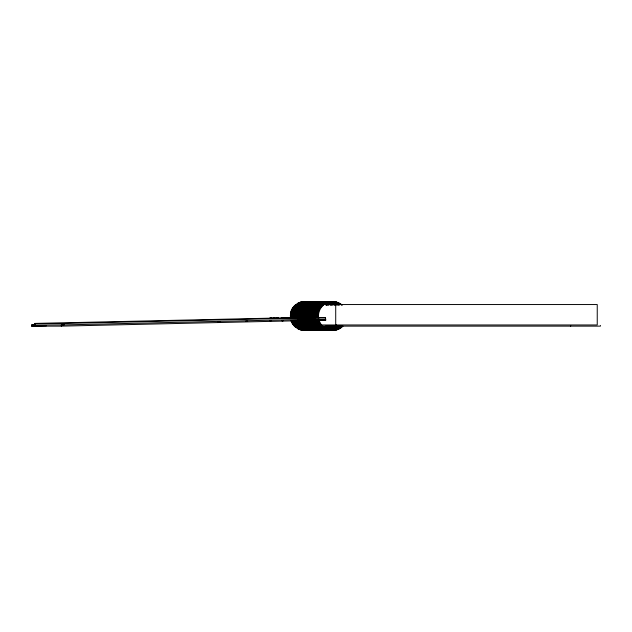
<?xml version="1.0" encoding="UTF-8"?>
<svg xmlns="http://www.w3.org/2000/svg" width="632" height="632" viewBox="0 0 632 632"><rect width="100%" height="100%" fill="white"/><g stroke="black" fill="none" stroke-linecap="round" stroke-linejoin="round"><path stroke-width="0.95" d="M335.971 325.393L335.971 324.967L335.971 326.136M306.228 325.543L306.275 324.967M306.228 325.393L306.259 324.982M299.442 317.596L299.963 317.588L299.292 317.604M302.799 320.227L305.359 320.305M290.041 317.683L289.575 317.714L291.368 317.699M292.837 317.596L293.185 317.604M290.602 317.706L290.854 317.706M292.126 317.706L292.379 317.706M293.856 317.683L293.422 317.714L297.87 317.699M295.476 317.604L296.147 317.588L295.634 317.596M296.242 317.604L296.906 317.588L295.879 317.604M295.934 317.706L297.364 317.714M298.43 317.683L297.964 317.714L299.758 317.699M298.991 317.706L299.244 317.706M309.767 317.635L301.014 317.714L310.731 317.604M302.041 317.706L302.293 317.706M302.799 317.706L303.771 317.683M303.565 317.706L306.062 317.683M294.623 317.683L294.149 317.714L304.371 317.588M306.157 317.604L306.828 317.588L306.307 317.596M305.09 317.706L305.343 317.706M305.849 317.706L316.269 317.62M315.708 317.604L307.278 317.714M308.139 317.706L309.111 317.683M308.906 317.706L312.161 317.683M309.664 317.706L309.917 317.706M310.43 317.706L310.683 317.706M311.955 317.706L319.792 317.588L317.596 317.604M312.714 317.706L312.974 317.706M313.124 317.699L314.452 317.588L313.938 317.596M314.452 317.683L314.009 317.714L315.771 317.699M315.005 317.706L315.257 317.706M317.999 317.596L318.354 317.604M320.29 317.596L319.523 317.604M298.494 320.305L298.059 320.337L299.252 320.305M299.047 320.329L301.03 320.219M300.777 320.305L300.342 320.337L311.963 320.219M303.834 320.305L303.392 320.337L304.592 320.305M306.978 320.227L307.65 320.211L306.615 320.227M305.145 320.329L308.503 320.227M305.912 320.329L306.165 320.329M306.678 320.329L316.529 320.227M307.436 320.329L308.606 320.321M308.203 320.329L316.893 320.227M308.961 320.329L309.727 320.321M311.197 320.219L310.43 320.227M310.699 320.305L310.257 320.337L319.847 320.211L318.054 320.227M311.252 320.329L311.505 320.329M314.507 320.305L314.072 320.337L315.834 320.321M315.06 320.329L315.321 320.329M320.353 320.219L319.579 320.227M287.197 317.699C284.74 317.762 294.243 317.564 291.818 317.596M271.523 318.101L269.722 318.141L274.414 318.046M276.54 317.999L278.388 317.951L273.648 318.046M287.757 317.683L287.284 317.714L289.843 317.699M288.516 317.683L288.081 317.714L298.288 317.62M289.282 317.683L288.974 317.714M292.426 317.604L291.099 317.714L300.05 317.604M291.771 317.699L292.332 317.683M293.098 317.683L292.624 317.714L293.659 317.699M295.381 317.683L295.081 317.714M300.816 317.604L301.227 317.596M297.111 317.699L304.829 317.62M299.955 317.683L299.521 317.714L301.164 317.683M301.488 317.683L300.287 317.714L301.282 317.699M303.099 317.604L303.866 317.604M303.502 317.604L304.624 317.604M307.681 317.604L306.354 317.714L307.381 317.699M309.964 317.604L310.636 317.588L310.122 317.596M310.928 317.62L311.489 317.604M300.69 317.999L302.538 317.951L293.825 318.149L296.685 318.07M311.402 317.683L311.094 317.714M313.978 317.62L314.546 317.604M314.183 317.604L315.305 317.604M313.891 317.699L313.251 317.714L314.246 317.699M315.415 317.699L315.976 317.683M318.56 317.62L319.12 317.604M319.318 317.62L319.879 317.604M270.125 320.756L270.741 320.74M298.786 320.242L299.347 320.227M305.454 320.227L298.13 320.29L300.113 320.227M300.311 320.242L300.872 320.227M282.812 320.74L281.856 320.772L283.357 320.74M303.163 320.227L301.108 320.337L303.629 320.321M303.36 320.242L303.921 320.227M304.126 320.242L304.687 320.227M306.212 320.227L297.727 320.305L298.288 320.321M309.261 320.227L307.381 320.227M309.467 320.242L310.028 320.227M310.225 320.242L310.786 320.227M311.552 320.227L303.068 320.305M294.891 320.74L293.888 320.772L295.428 320.74M300.753 320.622L302.602 320.574L297.862 320.669A14.425 14.37 -90 0 0 302.72 327.447M309.933 320.305L309.498 320.337L310.494 320.321M313.835 320.227L311.781 320.337L312.271 320.329M314.041 320.242L314.602 320.227M314.807 320.242L315.368 320.227M315.565 320.242L316.126 320.227M313.946 320.321L313.275 320.345L314.309 320.321M315.471 320.321L316.032 320.305M317.09 320.242L317.651 320.227M317.857 320.242L318.417 320.227M318.615 320.242L319.176 320.227M319.381 320.242L319.942 320.227M34.76 324.903L34.728 323.442L301.053 317.485M285.727 318.046C269.303 318.449 302.349 317.651 286.486 318.046M34.728 323.442L63.958 323.442L325.417 317.485L325.448 318.947M61.367 326.136L61.344 324.967L325.709 318.947L325.733 320.108L61.367 326.136L31.624 326.136L31.6 324.967L35.542 324.88M31.624 326.136L46.42 325.796M218.064 321.885L220.031 321.838M245.682 321.253L247.649 321.214M309.727 317.62L311.442 317.706M297.625 320.274L298.383 320.258M304.45 320.242L305.09 320.227M291.613 317.706L293.69 317.588M296.645 317.604L298.233 317.699M299.694 317.604L301.322 317.588M304.269 317.604L304.782 317.596M306.56 317.604L308.187 317.588M271.278 320.74L269.983 320.772M300.579 320.321L299.505 320.219M314.246 320.227L316.284 320.219M304.024 317.596L304.585 317.706M314.697 317.596L315.81 317.588M324.019 304.545L597.24 304.545L597.24 324.967L306.481 324.967M303.005 317.485L325.417 317.485M298.865 320.108L300.785 320.108M302.704 320.108L304.624 320.108M306.544 320.108L308.463 320.108M310.383 320.108L312.303 320.108M314.215 320.108L316.134 320.108M318.054 320.108L325.733 320.108M31.6 324.967L63.998 324.903L63.958 323.442M307.184 326.136L312.943 326.136M314.862 326.136L316.782 326.136M321.577 326.136L600.4 326.136L600.376 325.393M570.657 325.543L570.657 326.136M335.718 304.545L335.718 324.967M306.481 306.488L306.481 315.242M306.481 321.08L306.481 323.995M304.845 317.88A14.425 14.37 -90 0 1 320.977 301.693M326.286 303.502A14.425 14.37 -90 0 1 328.577 305.153M329.264 326.199A14.425 14.37 -90 0 1 326.286 328.498M320.977 330.307A14.425 14.37 -90 0 1 305.217 319.737M316.458 301.693A14.425 14.37 -90 0 1 320.211 301.693A14.425 14.37 -90 0 1 324.026 301.693M325.52 303.502A14.425 14.37 -90 0 1 327.084 304.553M328.498 326.199A14.425 14.37 -90 0 1 325.52 328.498M316.458 330.307A14.425 14.37 -90 0 0 320.211 330.307A14.425 14.37 -90 0 0 324.026 330.307M314.618 329.936A14.425 14.37 -90 0 1 311.979 328.94M309.585 327.447A14.425 14.37 -90 0 1 304.45 319.737M304.087 317.88A14.425 14.37 -90 0 1 304.237 313.18M304.45 312.263A14.425 14.37 -90 0 1 309.585 304.553M311.979 303.06A14.425 14.37 -90 0 1 314.618 302.064M316.593 301.693A14.425 14.37 -90 0 1 320.345 301.693M325.654 303.502A14.425 14.37 -90 0 1 327.953 305.153M328.632 326.199A14.425 14.37 -90 0 1 325.654 328.498M320.345 330.307A14.425 14.37 -90 0 1 316.593 330.307M314.752 329.936A14.425 14.37 -90 0 1 304.585 319.737M304.221 317.88A14.425 14.37 -90 0 1 314.752 302.064M327.052 303.502A14.425 14.37 -90 0 1 328.608 304.553M330.023 326.199A14.425 14.37 -90 0 1 327.052 328.498M319.863 330.425A14.425 14.37 -90 0 1 317.983 330.307M316.142 329.936A14.425 14.37 -90 0 1 312.674 328.498M311.11 327.447A14.425 14.37 -90 0 1 305.975 319.737M305.485 316A14.425 14.37 -90 0 1 311.11 304.553M312.674 303.502A14.425 14.37 -90 0 1 316.142 302.064M317.983 301.693A14.425 14.37 -90 0 1 319.863 301.575M305.746 317.88A14.425 14.37 -90 0 1 321.87 301.693M327.178 303.502A14.425 14.37 -90 0 1 328.743 304.553M330.157 326.199A14.425 14.37 -90 0 1 327.178 328.498M321.87 330.307A14.425 14.37 -90 0 1 306.109 319.737M328.664 301.693A14.425 14.37 -90 0 1 339.289 304.553M340.703 326.199A14.425 14.37 -90 0 1 328.664 330.307M326.815 329.936A14.425 14.37 -90 0 1 323.355 328.498M321.791 327.447A14.425 14.37 -90 0 1 316.656 319.737M316.656 312.263A14.425 14.37 -90 0 1 321.791 304.553M323.355 303.502A14.425 14.37 -90 0 1 326.815 302.064M316.419 317.88A14.425 14.37 -90 0 1 339.423 304.553M340.838 326.199A14.425 14.37 -90 0 1 316.79 319.737M315.7 301.693A14.425 14.37 -90 0 1 319.452 301.693M324.761 303.502A14.425 14.37 -90 0 1 326.325 304.553M327.739 326.199A14.425 14.37 -90 0 1 324.761 328.498M319.452 330.307A14.425 14.37 -90 0 1 315.7 330.307M313.851 329.936A14.425 14.37 -90 0 1 311.213 328.94M308.827 327.447A14.425 14.37 -90 0 1 305.122 323.213M304.687 322.383A14.425 14.37 -90 0 1 303.692 319.737M303.32 317.88A14.425 14.37 -90 0 1 304.687 309.617M305.122 308.787A14.425 14.37 -90 0 1 308.827 304.553M311.213 303.06A14.425 14.37 -90 0 1 313.851 302.064M324.895 303.502A14.425 14.37 -90 0 1 327.186 305.153M327.866 326.199A14.425 14.37 -90 0 1 324.895 328.498M313.986 329.936A14.425 14.37 -90 0 1 303.818 319.737M303.455 317.88A14.425 14.37 -90 0 1 313.986 302.064M333.949 304.553A14.425 14.37 -90 0 0 323.323 301.693A14.425 14.37 -90 0 0 319.508 301.693A14.425 14.37 -90 0 0 315.826 301.693A14.425 14.37 -90 0 0 312.018 301.693M335.363 326.199A14.425 14.37 -90 0 1 323.323 330.307A14.425 14.37 -90 0 1 319.508 330.307A14.425 14.37 -90 0 1 315.826 330.307A14.425 14.37 -90 0 1 312.018 330.307M321.483 329.936A14.425 14.37 -90 0 1 318.836 328.94M317.217 328A14.425 14.37 -90 0 1 312.753 323.213M312.311 322.383A14.425 14.37 -90 0 1 311.315 319.737M310.952 317.88A14.425 14.37 -90 0 1 312.311 309.617M312.753 308.787A14.425 14.37 -90 0 1 317.217 304M318.836 303.06A14.425 14.37 -90 0 1 321.483 302.064M323.458 301.693A14.425 14.37 -90 0 1 334.81 305.153M335.497 326.199A14.425 14.37 -90 0 1 323.458 330.307M321.609 329.936A14.425 14.37 -90 0 1 311.45 319.737M311.078 317.88A14.425 14.37 -90 0 1 321.609 302.064M318.575 317.88A14.425 14.37 -90 0 1 342.307 305.153M342.994 326.199A14.425 14.37 -90 0 1 318.947 319.737M312.587 301.693A14.425 14.37 -90 0 0 308.835 301.693A14.425 14.37 -90 0 0 305.019 301.693M312.587 330.307A14.425 14.37 -90 0 1 308.835 330.307A14.425 14.37 -90 0 1 305.019 330.307M306.986 329.936A14.425 14.37 -90 0 1 297.095 320.637M296.455 317.88A14.425 14.37 -90 0 1 306.986 302.064M303.494 301.693A14.425 14.37 -90 0 1 307.247 301.693M307.247 330.307A14.425 14.37 -90 0 1 303.494 330.307M301.654 329.936A14.425 14.37 -90 0 1 298.185 328.498M296.621 327.447A14.425 14.37 -90 0 1 291.755 320.637M291.123 314.12A14.425 14.37 -90 0 1 296.621 304.553M298.185 303.502A14.425 14.37 -90 0 1 301.654 302.064M291.249 317.88A14.425 14.37 -90 0 1 307.381 301.693M307.381 330.307A14.425 14.37 -90 0 1 291.889 320.637M291.881 317.88A14.425 14.37 -90 0 1 308.013 301.693M308.013 330.307A14.425 14.37 -90 0 1 292.521 320.637M324.793 304A14.425 14.37 -90 0 1 326.294 305.153M326.973 326.199A14.425 14.37 -90 0 1 324.793 328M316.814 330.425A14.425 14.37 -90 0 1 314.933 330.307M313.093 329.936A14.425 14.37 -90 0 1 310.446 328.94M309.625 328.498A14.425 14.37 -90 0 1 302.925 319.737M302.562 314.12A14.425 14.37 -90 0 1 309.625 303.502M310.446 303.06A14.425 14.37 -90 0 1 313.093 302.064M314.933 301.693A14.425 14.37 -90 0 1 316.814 301.575M302.688 317.88A14.425 14.37 -90 0 1 318.82 301.693M324.927 304A14.425 14.37 -90 0 1 326.42 305.153M327.107 326.199A14.425 14.37 -90 0 1 324.927 328M318.82 330.307A14.425 14.37 -90 0 1 303.06 319.737M309.554 317.88A14.425 14.37 -90 0 1 325.685 301.693M328.427 302.333A14.425 14.37 -90 0 1 332.558 304.553M333.973 326.199A14.425 14.37 -90 0 1 328.427 329.667M325.685 330.307A14.425 14.37 -90 0 1 309.925 319.737M303.178 329.936A14.425 14.37 -90 0 1 300.532 328.94M298.912 328A14.425 14.37 -90 0 1 293.288 320.637M292.648 317.88A14.425 14.37 -90 0 1 292.798 313.18M293.011 312.263A14.425 14.37 -90 0 1 298.912 304M300.532 303.06A14.425 14.37 -90 0 1 303.178 302.064M305.153 301.693A14.425 14.37 -90 0 1 308.906 301.693M308.906 330.307A14.425 14.37 -90 0 1 305.153 330.307M303.305 329.936A14.425 14.37 -90 0 1 293.414 320.637M292.774 317.88A14.425 14.37 -90 0 1 303.305 302.064M335.474 304.553A14.425 14.37 -90 0 0 324.848 301.693A14.425 14.37 -90 0 0 308.795 317.88M336.888 326.199A14.425 14.37 -90 0 1 324.848 330.307A14.425 14.37 -90 0 1 309.159 319.737M323.007 329.936A14.425 14.37 -90 0 1 319.539 328.498M317.975 327.447A14.425 14.37 -90 0 1 312.84 319.737M312.84 312.263A14.425 14.37 -90 0 1 317.975 304.553M319.539 303.502A14.425 14.37 -90 0 1 323.007 302.064M312.611 317.88A14.425 14.37 -90 0 1 336.335 305.153M337.022 326.199A14.425 14.37 -90 0 1 312.974 319.737M307.31 301.693A14.425 14.37 -90 0 1 311.062 301.693M311.062 330.307A14.425 14.37 -90 0 1 307.31 330.307M305.461 329.936A14.425 14.37 -90 0 1 302.823 328.94M300.437 327.447A14.425 14.37 -90 0 1 295.571 320.637M294.931 314.12A14.425 14.37 -90 0 1 295.302 312.263M295.571 311.363A14.425 14.37 -90 0 1 300.437 304.553M302.823 303.06A14.425 14.37 -90 0 1 305.461 302.064M295.065 317.88A14.425 14.37 -90 0 1 311.189 301.693A14.425 14.37 -90 0 1 312.998 301.575M295.705 320.637A14.425 14.37 -90 0 0 311.189 330.307A14.425 14.37 -90 0 0 312.998 330.425M308.068 301.693A14.425 14.37 -90 0 1 311.821 301.693A14.425 14.37 -90 0 1 315.637 301.693M308.068 330.307A14.425 14.37 -90 0 0 311.821 330.307A14.425 14.37 -90 0 0 315.637 330.307M306.228 329.936A14.425 14.37 -90 0 1 303.589 328.94M302.76 328.498A14.425 14.37 -90 0 1 296.337 320.637M295.602 315.06A14.425 14.37 -90 0 1 302.76 303.502M303.589 303.06A14.425 14.37 -90 0 1 306.228 302.064M295.831 317.88A14.425 14.37 -90 0 1 311.955 301.693M311.955 330.307A14.425 14.37 -90 0 1 296.463 320.637M326.215 326.199A14.425 14.37 -90 0 1 324.034 328M316.047 330.425A14.425 14.37 -90 0 1 314.175 330.307M312.327 329.936A14.425 14.37 -90 0 1 308.858 328.498M307.294 327.447A14.425 14.37 -90 0 1 302.167 319.737M301.677 316A14.425 14.37 -90 0 1 307.294 304.553M308.858 303.502A14.425 14.37 -90 0 1 312.327 302.064M314.175 301.693A14.425 14.37 -90 0 1 316.047 301.575M326.341 326.199A14.425 14.37 -90 0 1 324.161 328M316.182 330.425A14.425 14.37 -90 0 1 302.293 319.737M301.93 317.88A14.425 14.37 -90 0 1 316.182 301.575M326.886 302.673A14.425 14.37 -90 0 1 330.141 304.553M331.547 326.199A14.425 14.37 -90 0 1 326.886 329.327M317.667 329.936A14.425 14.37 -90 0 1 315.028 328.94M312.635 327.447A14.425 14.37 -90 0 1 308.937 323.213M308.495 322.383A14.425 14.37 -90 0 1 307.5 319.737M307.136 317.88A14.425 14.37 -90 0 1 308.495 309.617M308.937 308.787A14.425 14.37 -90 0 1 312.635 304.553M315.028 303.06A14.425 14.37 -90 0 1 317.667 302.064M319.642 301.693A14.425 14.37 -90 0 1 323.394 301.693M326.136 302.333A14.425 14.37 -90 0 1 331.002 305.153M331.682 326.199A14.425 14.37 -90 0 1 326.136 329.667M323.394 330.307A14.425 14.37 -90 0 1 319.642 330.307M317.801 329.936A14.425 14.37 -90 0 1 307.634 319.737M307.271 317.88A14.425 14.37 -90 0 1 317.801 302.064M327.897 301.693A14.425 14.37 -90 0 1 338.523 304.553M339.937 326.199A14.425 14.37 -90 0 1 327.897 330.307M326.057 329.936A14.425 14.37 -90 0 1 323.418 328.94M321.024 327.447A14.425 14.37 -90 0 1 315.889 319.737M315.526 317.88A14.425 14.37 -90 0 1 315.526 314.12M315.889 312.263A14.425 14.37 -90 0 1 321.024 304.553M323.418 303.06A14.425 14.37 -90 0 1 326.057 302.064M315.66 317.88A14.425 14.37 -90 0 1 339.392 305.153M340.071 326.199A14.425 14.37 -90 0 1 316.024 319.737M302.736 301.693A14.425 14.37 -90 0 1 306.481 301.693A14.425 14.37 -90 0 1 310.296 301.693M302.736 330.307A14.425 14.37 -90 0 0 306.481 330.307A14.425 14.37 -90 0 0 310.296 330.307M300.887 329.936A14.425 14.37 -90 0 1 297.419 328.498M295.855 327.447A14.425 14.37 -90 0 1 290.997 320.637M290.728 312.263A14.425 14.37 -90 0 1 295.855 304.553M297.419 303.502A14.425 14.37 -90 0 1 300.887 302.064M290.491 317.88A14.425 14.37 -90 0 1 306.615 301.693M306.615 330.307A14.425 14.37 -90 0 1 291.131 320.637M327.139 301.693A14.425 14.37 -90 0 1 337.764 304.553M339.179 326.199A14.425 14.37 -90 0 1 327.139 330.307M325.29 329.936A14.425 14.37 -90 0 1 322.652 328.94M321.032 328A14.425 14.37 -90 0 1 315.131 319.737M314.76 317.88A14.425 14.37 -90 0 1 314.918 313.18M315.131 312.263A14.425 14.37 -90 0 1 321.032 304M322.652 303.06A14.425 14.37 -90 0 1 325.29 302.064M327.273 301.693A14.425 14.37 -90 0 1 338.626 305.153M339.313 326.199A14.425 14.37 -90 0 1 327.273 330.307M325.425 329.936A14.425 14.37 -90 0 1 315.265 319.737M314.894 317.88A14.425 14.37 -90 0 1 325.425 302.064M317.161 301.693A14.425 14.37 -90 0 0 313.409 301.693A14.425 14.37 -90 0 0 297.356 317.88M317.161 330.307A14.425 14.37 -90 0 1 313.409 330.307A14.425 14.37 -90 0 1 297.996 320.637M311.568 329.936A14.425 14.37 -90 0 1 308.1 328.498M306.536 327.447A14.425 14.37 -90 0 1 301.401 319.737M301.037 317.88A14.425 14.37 -90 0 1 301.037 314.12M301.401 312.263A14.425 14.37 -90 0 1 306.536 304.553M308.1 303.502A14.425 14.37 -90 0 1 311.568 302.064M301.164 317.88A14.425 14.37 -90 0 1 317.296 301.693M325.583 326.199A14.425 14.37 -90 0 1 324.169 327.447M317.296 330.307A14.425 14.37 -90 0 1 301.535 319.737M305.785 301.693A14.425 14.37 -90 0 1 309.538 301.693A14.425 14.37 -90 0 1 313.346 301.693M305.785 330.307A14.425 14.37 -90 0 0 309.538 330.307A14.425 14.37 -90 0 0 313.346 330.307M303.937 329.936A14.425 14.37 -90 0 1 300.469 328.498M298.912 327.447A14.425 14.37 -90 0 1 294.378 321.522M293.406 317.88A14.425 14.37 -90 0 1 293.406 314.12M293.777 312.263A14.425 14.37 -90 0 1 298.912 304.553M300.469 303.502A14.425 14.37 -90 0 1 303.937 302.064M293.54 317.88A14.425 14.37 -90 0 1 309.664 301.693M309.664 330.307A14.425 14.37 -90 0 1 294.18 320.637M312.65 301.693A14.425 14.37 -90 0 1 316.403 301.693M316.403 330.307A14.425 14.37 -90 0 1 312.65 330.307M310.802 329.936A14.425 14.37 -90 0 1 300.642 319.737M300.271 317.88A14.425 14.37 -90 0 1 310.802 302.064M324.09 301.693A14.425 14.37 -90 0 1 334.715 304.553M336.129 326.199A14.425 14.37 -90 0 1 324.09 330.307M322.241 329.936A14.425 14.37 -90 0 1 319.602 328.94M317.217 327.447A14.425 14.37 -90 0 1 312.082 319.737M311.71 317.88A14.425 14.37 -90 0 1 311.71 314.12M312.082 312.263A14.425 14.37 -90 0 1 317.217 304.553M319.602 303.06A14.425 14.37 -90 0 1 322.241 302.064M335.576 305.153A14.425 14.37 -90 0 0 324.216 301.693A14.425 14.37 -90 0 0 320.408 301.693M336.256 326.199A14.425 14.37 -90 0 1 324.216 330.307A14.425 14.37 -90 0 1 320.408 330.307M322.375 329.936A14.425 14.37 -90 0 1 312.208 319.737M311.845 317.88A14.425 14.37 -90 0 1 322.375 302.064M307.752 329.936A14.425 14.37 -90 0 1 304.284 328.498M297.222 317.88A14.425 14.37 -90 0 1 297.222 314.12M297.585 312.263A14.425 14.37 -90 0 1 302.72 304.553M304.284 303.502A14.425 14.37 -90 0 1 307.752 302.064M310.043 329.936A14.425 14.37 -90 0 1 307.397 328.94M306.575 328.498A14.425 14.37 -90 0 1 299.876 319.737M299.513 317.88A14.425 14.37 -90 0 1 306.575 303.502M307.397 303.06A14.425 14.37 -90 0 1 310.043 302.064M310.17 329.936A14.425 14.37 -90 0 1 300.01 319.737M299.639 317.88A14.425 14.37 -90 0 1 310.17 302.064M327.81 303.502A14.425 14.37 -90 0 1 329.375 304.553M330.789 326.199A14.425 14.37 -90 0 1 327.81 328.498M320.622 330.425A14.425 14.37 -90 0 1 318.749 330.307M316.901 329.936A14.425 14.37 -90 0 1 314.262 328.94M313.44 328.498A14.425 14.37 -90 0 1 306.741 319.737M306.283 315.06A14.425 14.37 -90 0 1 313.44 303.502M314.262 303.06A14.425 14.37 -90 0 1 316.901 302.064M318.749 301.693A14.425 14.37 -90 0 1 320.622 301.575M306.504 317.88A14.425 14.37 -90 0 1 322.636 301.693M326.254 302.673A14.425 14.37 -90 0 1 330.236 305.153M330.923 326.199A14.425 14.37 -90 0 1 326.254 329.327M322.636 330.307A14.425 14.37 -90 0 1 306.875 319.737M326.768 302.333A14.425 14.37 -90 0 1 330.899 304.553M332.313 326.199A14.425 14.37 -90 0 1 326.768 329.667M318.433 329.936A14.425 14.37 -90 0 1 315.787 328.94M313.401 327.447A14.425 14.37 -90 0 1 308.266 319.737M307.903 317.88A14.425 14.37 -90 0 1 308.053 313.18M308.266 312.263A14.425 14.37 -90 0 1 313.401 304.553M315.787 303.06A14.425 14.37 -90 0 1 318.433 302.064M326.902 302.333A14.425 14.37 -90 0 1 331.76 305.153M332.448 326.199A14.425 14.37 -90 0 1 326.902 329.667M318.56 329.936A14.425 14.37 -90 0 1 308.4 319.737M308.029 317.88A14.425 14.37 -90 0 1 318.56 302.064M321.04 301.693A14.425 14.37 -90 0 1 324.785 301.693M327.526 302.333A14.425 14.37 -90 0 1 331.666 304.553M333.08 326.199A14.425 14.37 -90 0 1 327.526 329.667M324.785 330.307A14.425 14.37 -90 0 1 321.04 330.307M319.192 329.936A14.425 14.37 -90 0 1 315.724 328.498M314.159 327.447A14.425 14.37 -90 0 1 309.032 319.737M308.661 317.88A14.425 14.37 -90 0 1 314.159 304.553M315.724 303.502A14.425 14.37 -90 0 1 319.192 302.064M327.66 302.333A14.425 14.37 -90 0 1 332.527 305.153M333.206 326.199A14.425 14.37 -90 0 1 327.66 329.667M325.614 301.693A14.425 14.37 -90 0 1 336.24 304.553M337.654 326.199A14.425 14.37 -90 0 1 325.614 330.307M323.766 329.936A14.425 14.37 -90 0 1 320.305 328.498M318.741 327.447A14.425 14.37 -90 0 1 313.606 319.737M313.235 314.12A14.425 14.37 -90 0 1 318.741 304.553M320.305 303.502A14.425 14.37 -90 0 1 323.766 302.064M313.369 317.88A14.425 14.37 -90 0 1 336.374 304.553M337.788 326.199A14.425 14.37 -90 0 1 313.733 319.737M309.277 329.936A14.425 14.37 -90 0 1 306.639 328.94M305.809 328.498A14.425 14.37 -90 0 1 299.11 319.737M298.746 314.12A14.425 14.37 -90 0 1 305.809 303.502M306.639 303.06A14.425 14.37 -90 0 1 309.277 302.064M298.881 317.88A14.425 14.37 -90 0 1 315.005 301.693M315.005 330.307A14.425 14.37 -90 0 1 299.244 319.737M314.001 317.88A14.425 14.37 -90 0 1 337.733 305.153M338.412 326.199A14.425 14.37 -90 0 1 314.365 319.737M304.703 329.936A14.425 14.37 -90 0 1 301.235 328.498M299.671 327.447A14.425 14.37 -90 0 1 294.812 320.637M294.536 312.263A14.425 14.37 -90 0 1 299.671 304.553M301.235 303.502A14.425 14.37 -90 0 1 304.703 302.064M294.307 317.88A14.425 14.37 -90 0 1 310.43 301.693M310.43 330.307A14.425 14.37 -90 0 1 294.939 320.637M312.232 330.425A14.425 14.37 -90 0 1 310.359 330.307M308.511 329.936A14.425 14.37 -90 0 1 305.051 328.498M303.486 327.447A14.425 14.37 -90 0 1 302.072 326.199M301.432 325.52A14.425 14.37 -90 0 1 298.62 320.637M297.862 316A14.425 14.37 -90 0 1 301.432 306.481M302.072 305.801A14.425 14.37 -90 0 1 303.486 304.553M305.051 303.502A14.425 14.37 -90 0 1 308.511 302.064M310.359 301.693A14.425 14.37 -90 0 1 312.232 301.575M312.366 330.425A14.425 14.37 -90 0 1 298.486 319.737M298.114 317.88A14.425 14.37 -90 0 1 312.366 301.575M328.158 302.064A14.425 14.37 -90 0 1 333.19 304.553M334.605 326.199A14.425 14.37 -90 0 1 328.158 329.936M324.437 330.425A14.425 14.37 -90 0 1 322.565 330.307M320.716 329.936A14.425 14.37 -90 0 1 318.078 328.94M317.248 328.498A14.425 14.37 -90 0 1 310.557 319.737M310.091 315.06A14.425 14.37 -90 0 1 317.248 303.502M318.078 303.06A14.425 14.37 -90 0 1 320.716 302.064M322.565 301.693A14.425 14.37 -90 0 1 324.437 301.575M310.32 317.88A14.425 14.37 -90 0 1 326.444 301.693M328.292 302.064A14.425 14.37 -90 0 1 334.052 305.153M334.731 326.199A14.425 14.37 -90 0 1 328.292 329.936M326.444 330.307A14.425 14.37 -90 0 1 310.683 319.737M317.722 315.06A14.425 14.37 -90 0 1 340.814 304.553M342.228 326.199A14.425 14.37 -90 0 1 318.18 319.737M317.943 317.88A14.425 14.37 -90 0 1 341.675 305.153M342.362 326.199A14.425 14.37 -90 0 1 318.315 319.737M328.49 301.851A14.425 14.37 -90 0 1 340.055 304.553M341.47 326.199A14.425 14.37 -90 0 1 328.49 330.149M327.581 329.936A14.425 14.37 -90 0 1 324.943 328.94M322.549 327.447A14.425 14.37 -90 0 1 317.691 320.637M317.051 314.12A14.425 14.37 -90 0 1 317.414 312.263M317.691 311.363A14.425 14.37 -90 0 1 322.549 304.553M324.943 303.06A14.425 14.37 -90 0 1 327.581 302.064M317.185 317.88A14.425 14.37 -90 0 1 340.182 304.553M341.596 326.199A14.425 14.37 -90 0 1 317.548 319.737"/></g></svg>
